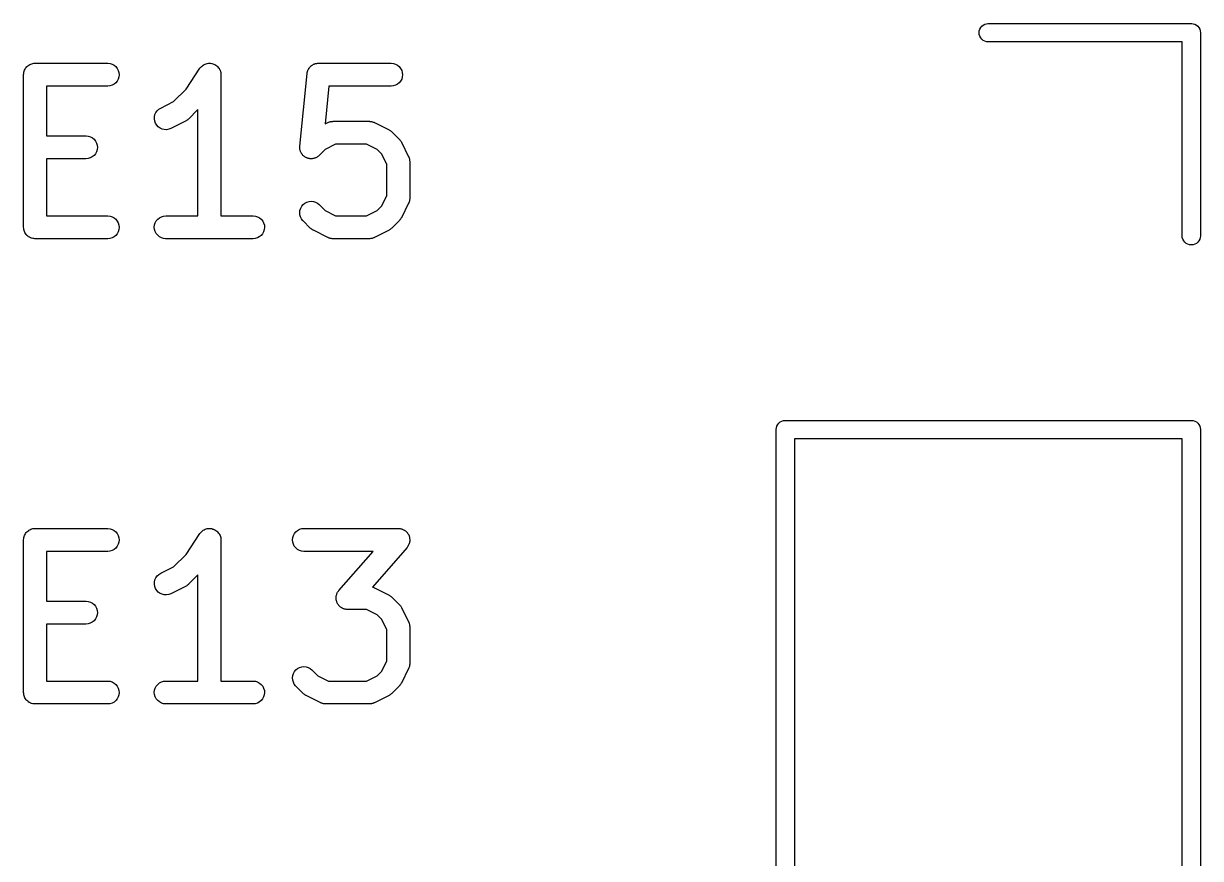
# Model space of a CAD drawing. Extents: x 108.9 to 171.3, y -114.4 to -56.8.
# Drawn here: x 127.28 to 134.99, y -90.69 to -85.22 of the extents above; entities that cross this region are included whole.
import ezdxf

# ---------------------------------------------------------------- set-up
doc = ezdxf.new("R2010")
doc.units = 0
doc.header["$MEASUREMENT"] = 0
doc.layers.add('BLACK', color=7, linetype='CONTINUOUS')

msp = doc.modelspace()

# ---------------------------------------------------------------- linework, layer by layer
at = {"layer": 'BLACK', "linetype": 'CONTINUOUS'}
for p, q in [((133.544, -85.284), (133.545, -85.2722)), ((133.545, -85.2958), (133.544, -85.284)), ((133.545, -85.2722), (133.548, -85.2609)), ((133.548, -85.2609), (133.554, -85.2505)), ((133.554, -85.2505), (133.561, -85.2414)), ((133.561, -85.2414), (133.571, -85.2339)), ((133.571, -85.2339), (133.581, -85.2283)), ((133.581, -85.2283), (133.592, -85.2249)), ((133.592, -85.2249), (133.601, -85.224)), ((133.601, -85.224), (134.931, -85.224)), ((134.931, -85.224), (134.934, -85.2237)), ((134.934, -85.2237), (134.937, -85.224)), ((134.937, -85.224), (134.937, -85.224)), ((134.937, -85.224), (134.946, -85.2249)), ((134.946, -85.2249), (134.957, -85.2283)), ((134.957, -85.2283), (134.967, -85.2339)), ((134.967, -85.2339), (134.977, -85.2414)), ((134.977, -85.2414), (134.984, -85.2505)), ((134.984, -85.2505), (134.99, -85.2609)), ((134.99, -85.2609), (134.993, -85.2722)), ((134.993, -85.2722), (134.994, -85.284)), ((134.994, -85.284), (134.994, -85.2869)), ((134.994, -85.2869), (134.994, -86.6169)), ((133.548, -85.3071), (133.545, -85.2958)), ((133.554, -85.3175), (133.548, -85.3071)), ((133.561, -85.3266), (133.554, -85.3175)), ((133.571, -85.3341), (133.561, -85.3266)), ((133.581, -85.3397), (133.571, -85.3341)), ((133.592, -85.3431), (133.581, -85.3397)), ((133.601, -85.344), (133.592, -85.3431)), ((134.874, -85.344), (133.601, -85.344)), ((134.874, -86.6169), (134.874, -85.344)), ((127.288, -85.5288), (127.292, -85.5226)), ((127.292, -85.5226), (127.295, -85.5164)), ((127.295, -85.516), (127.3, -85.5106)), ((127.295, -85.5162), (127.295, -85.516)), ((127.295, -85.5164), (127.295, -85.5162)), ((127.3, -85.5106), (127.304, -85.5052)), ((127.304, -85.5052), (127.305, -85.505)), ((127.305, -85.5048), (127.31, -85.5004)), ((127.305, -85.505), (127.305, -85.5048)), ((127.31, -85.5004), (127.316, -85.4959)), ((127.316, -85.4956), (127.323, -85.4924)), ((127.316, -85.4958), (127.316, -85.4956)), ((127.316, -85.4959), (127.316, -85.4958)), ((127.323, -85.4924), (127.329, -85.489)), ((127.329, -85.4888), (127.336, -85.4868)), ((127.329, -85.489), (127.329, -85.4888)), ((127.329, -85.489), (127.329, -85.489)), ((127.336, -85.4868), (127.343, -85.4848)), ((127.343, -85.4847), (127.35, -85.4841)), ((127.343, -85.4848), (127.343, -85.4847)), ((127.343, -85.4848), (127.343, -85.4848)), ((127.35, -85.4841), (127.357, -85.4834)), ((127.357, -85.4834), (127.834, -85.4834)), ((127.834, -85.4834), (127.835, -85.4834)), ((127.835, -85.4834), (127.849, -85.485)), ((127.849, -85.485), (127.863, -85.4894)), ((127.863, -85.4894), (127.876, -85.4965)), ((127.876, -85.4965), (127.887, -85.5059)), ((127.887, -85.5059), (127.896, -85.5173)), ((127.896, -85.5173), (127.903, -85.5303)), ((128.347, -85.6535), (128.438, -85.5168)), ((128.438, -85.5159), (128.443, -85.5101)), ((128.438, -85.516), (128.438, -85.5159)), ((128.438, -85.5168), (128.438, -85.516)), ((128.438, -85.516), (128.438, -85.516)), ((128.438, -85.516), (128.438, -85.516)), ((128.443, -85.5101), (128.448, -85.5048)), ((128.448, -85.5047), (128.454, -85.5)), ((128.448, -85.5048), (128.448, -85.5047)), ((128.448, -85.5048), (128.448, -85.5048)), ((128.454, -85.5), (128.459, -85.4956)), ((128.459, -85.4956), (128.466, -85.492)), ((128.459, -85.4956), (128.459, -85.4956)), ((128.459, -85.4956), (128.459, -85.4956)), ((128.466, -85.492), (128.472, -85.4888)), ((128.472, -85.4888), (128.479, -85.4867)), ((128.472, -85.4888), (128.472, -85.4888)), ((128.472, -85.4888), (128.472, -85.4888)), ((128.479, -85.4867), (128.486, -85.4847)), ((128.486, -85.4847), (128.493, -85.484)), ((128.486, -85.4847), (128.486, -85.4847)), ((128.486, -85.4847), (128.486, -85.4847)), ((128.493, -85.484), (128.501, -85.4834)), ((128.501, -85.4834), (128.501, -85.4834)), ((128.501, -85.4834), (128.508, -85.4842)), ((128.501, -85.4834), (128.501, -85.4834)), ((128.508, -85.4842), (128.515, -85.4849)), ((128.515, -85.4849), (128.515, -85.4849)), ((128.515, -85.4849), (128.515, -85.4849)), ((128.515, -85.4849), (128.523, -85.4872)), ((128.523, -85.4872), (128.529, -85.4892)), ((128.529, -85.4892), (128.529, -85.4893)), ((128.529, -85.4893), (128.529, -85.4893)), ((128.529, -85.4893), (128.536, -85.4928)), ((128.536, -85.4928), (128.542, -85.4962)), ((128.542, -85.4962), (128.542, -85.4962)), ((128.542, -85.4962), (128.542, -85.4963)), ((128.542, -85.4963), (128.548, -85.5009)), ((128.548, -85.5009), (128.553, -85.5055)), ((128.553, -85.5055), (128.553, -85.5056)), ((128.553, -85.5056), (128.553, -85.5056)), ((128.553, -85.5056), (128.558, -85.5116)), ((128.558, -85.5116), (128.563, -85.5169)), ((128.563, -85.5169), (128.563, -85.5169)), ((128.563, -85.5169), (128.563, -85.517)), ((128.563, -85.517), (128.566, -85.5239)), ((128.566, -85.5239), (128.57, -85.5298)), ((129.145, -85.5293), (129.147, -85.5258)), ((129.147, -85.5258), (129.149, -85.5221)), ((129.149, -85.5221), (129.151, -85.5194)), ((129.151, -85.5194), (129.152, -85.5164)), ((129.152, -85.5164), (129.155, -85.5134)), ((129.155, -85.5134), (129.157, -85.5101)), ((129.157, -85.5101), (129.16, -85.5077)), ((129.16, -85.5077), (129.162, -85.5052)), ((129.162, -85.5052), (129.165, -85.5026)), ((129.165, -85.5026), (129.168, -85.4998)), ((129.168, -85.4998), (129.17, -85.498)), ((129.17, -85.498), (129.173, -85.4959)), ((129.173, -85.4959), (129.177, -85.494)), ((129.177, -85.494), (129.18, -85.4918)), ((129.18, -85.4918), (129.183, -85.4906)), ((129.183, -85.4906), (129.186, -85.489)), ((129.186, -85.489), (129.19, -85.4879)), ((129.19, -85.4879), (129.193, -85.4864)), ((129.193, -85.4864), (129.197, -85.4858)), ((129.197, -85.4858), (129.2, -85.4848)), ((129.2, -85.4848), (129.204, -85.4844)), ((129.204, -85.4844), (129.208, -85.4837)), ((129.208, -85.4837), (129.211, -85.4837)), ((129.211, -85.4837), (129.214, -85.4834)), ((129.214, -85.4834), (129.691, -85.4834)), ((129.691, -85.4834), (129.692, -85.4834)), ((129.692, -85.4834), (129.706, -85.485)), ((129.706, -85.485), (129.72, -85.4894)), ((129.72, -85.4894), (129.733, -85.4965)), ((129.733, -85.4965), (129.744, -85.5059)), ((129.744, -85.5059), (129.753, -85.5173)), ((129.753, -85.5173), (129.76, -85.5303)), ((127.282, -85.5573), (127.283, -85.5503)), ((127.282, -85.5578), (127.282, -85.5573)), ((127.282, -85.5579), (127.282, -85.5578)), ((127.282, -85.5584), (127.282, -85.5579)), ((127.282, -85.5579), (127.282, -85.5579)), ((127.282, -86.5584), (127.282, -85.5584)), ((127.283, -85.5503), (127.284, -85.5433)), ((127.284, -85.5428), (127.286, -85.5361)), ((127.284, -85.543), (127.284, -85.5428)), ((127.284, -85.5433), (127.284, -85.543)), ((127.286, -85.5361), (127.288, -85.5293)), ((127.288, -85.5291), (127.288, -85.5288)), ((127.288, -85.5293), (127.288, -85.5291)), ((127.896, -85.6003), (127.886, -85.6116)), ((127.903, -85.5874), (127.896, -85.6003)), ((127.903, -85.5303), (127.907, -85.5443)), ((127.907, -85.5735), (127.903, -85.5874)), ((127.907, -85.5443), (127.909, -85.5589)), ((127.909, -85.5589), (127.907, -85.5735)), ((128.57, -85.5298), (128.57, -85.5299)), ((128.57, -85.5299), (128.57, -85.5299)), ((128.57, -85.5299), (128.572, -85.5371)), ((128.572, -85.5371), (128.574, -85.5438)), ((128.574, -85.5438), (128.574, -85.5439)), ((128.574, -85.5439), (128.574, -85.5439)), ((128.574, -85.5439), (128.574, -85.5512)), ((128.574, -85.5512), (128.575, -85.5584)), ((128.575, -85.5584), (128.575, -86.4834)), ((129.092, -86.0271), (129.14, -85.5509)), ((129.14, -85.5499), (129.141, -85.5466)), ((129.14, -85.5509), (129.14, -85.5499)), ((129.141, -85.5433), (129.142, -85.5395)), ((129.141, -85.5466), (129.141, -85.5433)), ((129.142, -85.5395), (129.143, -85.5356)), ((129.143, -85.5356), (129.144, -85.5325)), ((129.144, -85.5325), (129.145, -85.5293)), ((129.753, -85.6003), (129.744, -85.6116)), ((129.76, -85.5874), (129.753, -85.6003)), ((129.76, -85.5303), (129.764, -85.5443)), ((129.764, -85.5735), (129.76, -85.5874)), ((129.764, -85.5443), (129.766, -85.5589)), ((129.766, -85.5589), (129.764, -85.5735)), ((127.834, -85.6334), (127.432, -85.6334)), ((127.432, -85.6334), (127.432, -85.9596)), ((127.848, -85.632), (127.834, -85.6334)), ((127.862, -85.6277), (127.848, -85.632)), ((127.875, -85.6208), (127.862, -85.6277)), ((127.886, -85.6116), (127.875, -85.6208)), ((128.265, -85.7348), (128.347, -85.6535)), ((129.282, -85.6334), (129.258, -85.8816)), ((129.691, -85.6334), (129.282, -85.6334)), ((129.705, -85.632), (129.691, -85.6334)), ((129.719, -85.6277), (129.705, -85.632)), ((129.732, -85.6208), (129.719, -85.6277)), ((129.744, -85.6116), (129.732, -85.6208)), ((128.181, -85.777), (128.265, -85.7348)), ((128.14, -85.8344), (128.143, -85.8201)), ((128.14, -85.849), (128.14, -85.8344)), ((128.143, -85.8201), (128.149, -85.8068)), ((128.149, -85.8068), (128.158, -85.7949)), ((128.158, -85.7949), (128.169, -85.7848)), ((128.169, -85.7848), (128.181, -85.777)), ((128.425, -85.7871), (128.363, -85.8495)), ((128.425, -86.4834), (128.425, -85.7871)), ((128.142, -85.8635), (128.14, -85.849)), ((128.147, -85.8772), (128.142, -85.8635)), ((128.155, -85.8896), (128.147, -85.8772)), ((128.165, -85.9003), (128.155, -85.8896)), ((128.177, -85.9089), (128.165, -85.9003)), ((128.19, -85.915), (128.177, -85.9089)), ((128.247, -85.9116), (128.233, -85.9167)), ((128.248, -85.9112), (128.247, -85.9116)), ((128.343, -85.8636), (128.248, -85.9112)), ((128.347, -85.8613), (128.343, -85.8636)), ((128.351, -85.8594), (128.347, -85.8613)), ((128.353, -85.8574), (128.351, -85.8594)), ((128.356, -85.8558), (128.353, -85.8574)), ((128.359, -85.8529), (128.356, -85.8558)), ((128.362, -85.8502), (128.359, -85.8529)), ((128.363, -85.8495), (128.362, -85.8502)), ((129.258, -85.8816), (129.276, -85.8723)), ((129.276, -85.8723), (129.277, -85.8718)), ((129.277, -85.8718), (129.279, -85.871)), ((129.279, -85.871), (129.281, -85.87)), ((129.281, -85.87), (129.286, -85.8685)), ((129.286, -85.8685), (129.291, -85.8667)), ((129.291, -85.8667), (129.293, -85.8664)), ((129.293, -85.8664), (129.295, -85.8658)), ((129.295, -85.8658), (129.3, -85.8653)), ((129.3, -85.8653), (129.305, -85.8645)), ((129.305, -85.8645), (129.308, -85.8645)), ((129.308, -85.8645), (129.31, -85.8643)), ((129.31, -85.8643), (129.548, -85.8643)), ((129.548, -85.8643), (129.549, -85.8643)), ((129.549, -85.8643), (129.551, -85.8646)), ((129.551, -85.8646), (129.553, -85.8645)), ((129.553, -85.8645), (129.558, -85.8654)), ((129.558, -85.8654), (129.563, -85.866)), ((129.563, -85.866), (129.566, -85.8666)), ((129.566, -85.8666), (129.568, -85.867)), ((129.568, -85.867), (129.572, -85.8688)), ((129.572, -85.8688), (129.577, -85.8704)), ((129.577, -85.8704), (129.579, -85.8715)), ((129.579, -85.8715), (129.581, -85.8723)), ((129.581, -85.8723), (129.677, -85.9199)), ((127.432, -85.9596), (127.691, -85.9596)), ((127.691, -85.9596), (127.692, -85.9596)), ((127.692, -85.9596), (127.706, -85.9612)), ((127.706, -85.9612), (127.72, -85.9656)), ((127.72, -85.9656), (127.733, -85.9727)), ((127.733, -85.9727), (127.744, -85.9821)), ((127.744, -85.9821), (127.753, -85.9935)), ((128.204, -85.9184), (128.19, -85.915)), ((128.219, -85.919), (128.204, -85.9184)), ((128.233, -85.9167), (128.219, -85.919)), ((129.677, -85.9199), (129.678, -85.9203)), ((129.678, -85.9203), (129.681, -85.9226)), ((129.681, -85.9226), (129.685, -85.9246)), ((129.685, -85.9246), (129.687, -85.9266)), ((129.687, -85.9266), (129.69, -85.9283)), ((129.69, -85.9283), (129.693, -85.9312)), ((129.693, -85.9312), (129.696, -85.9339)), ((129.696, -85.9339), (129.744, -85.9815)), ((129.744, -85.9815), (129.744, -85.9823)), ((129.744, -85.9823), (129.747, -85.9856)), ((129.747, -85.9856), (129.75, -85.9886)), ((129.75, -85.9886), (129.752, -85.9913)), ((127.753, -85.9935), (127.76, -86.0065)), ((127.76, -86.0636), (127.753, -86.0765)), ((127.76, -86.0065), (127.764, -86.0205)), ((127.764, -86.0497), (127.76, -86.0636)), ((127.764, -86.0205), (127.766, -86.0351)), ((127.766, -86.0351), (127.764, -86.0497)), ((129.092, -86.0307), (129.092, -86.0271)), ((129.092, -86.0343), (129.092, -86.0307)), ((129.092, -86.038), (129.092, -86.0343)), ((129.092, -86.0417), (129.092, -86.038)), ((129.093, -86.0453), (129.092, -86.0417)), ((129.093, -86.0489), (129.093, -86.0453)), ((129.094, -86.0525), (129.093, -86.0489)), ((129.095, -86.0561), (129.094, -86.0525)), ((129.096, -86.0594), (129.095, -86.0561)), ((129.097, -86.0629), (129.096, -86.0594)), ((129.099, -86.0662), (129.097, -86.0629)), ((129.259, -86.0486), (129.22, -86.0876)), ((129.327, -86.0143), (129.259, -86.0486)), ((129.53, -86.0143), (129.327, -86.0143)), ((129.599, -86.0486), (129.53, -86.0143)), ((129.629, -86.079), (129.599, -86.0486)), ((129.752, -85.9913), (129.754, -85.9937)), ((129.754, -85.9937), (129.756, -85.9975)), ((129.756, -85.9975), (129.758, -86.001)), ((129.758, -86.001), (129.805, -86.0963)), ((127.691, -86.1096), (127.432, -86.1096)), ((127.432, -86.1096), (127.432, -86.4834)), ((127.705, -86.1081), (127.691, -86.1096)), ((127.719, -86.1039), (127.705, -86.1081)), ((127.732, -86.097), (127.719, -86.1039)), ((127.744, -86.0878), (127.732, -86.097)), ((127.753, -86.0765), (127.744, -86.0878)), ((129.101, -86.0697), (129.099, -86.0662)), ((129.103, -86.0727), (129.101, -86.0697)), ((129.104, -86.0759), (129.103, -86.0727)), ((129.107, -86.0788), (129.104, -86.0759)), ((129.109, -86.0819), (129.107, -86.0788)), ((129.111, -86.0844), (129.109, -86.0819)), ((129.113, -86.0872), (129.111, -86.0844)), ((129.116, -86.0896), (129.113, -86.0872)), ((129.119, -86.0923), (129.116, -86.0896)), ((129.122, -86.0943), (129.119, -86.0923)), ((129.125, -86.0966), (129.122, -86.0943)), ((129.128, -86.0984), (129.125, -86.0966)), ((129.131, -86.1005), (129.128, -86.0984)), ((129.134, -86.1019), (129.131, -86.1005)), ((129.138, -86.1036), (129.134, -86.1019)), ((129.141, -86.1047), (129.138, -86.1036)), ((129.145, -86.1062), (129.141, -86.1047)), ((129.148, -86.1069), (129.145, -86.1062)), ((129.152, -86.108), (129.148, -86.1069)), ((129.155, -86.1084), (129.152, -86.108)), ((129.159, -86.1091), (129.155, -86.1084)), ((129.162, -86.1092), (129.159, -86.1091)), ((129.166, -86.1096), (129.162, -86.1092)), ((129.17, -86.1092), (129.166, -86.1096)), ((129.174, -86.1093), (129.17, -86.1092)), ((129.177, -86.1086), (129.174, -86.1093)), ((129.181, -86.1083), (129.177, -86.1086)), ((129.184, -86.1072), (129.181, -86.1083)), ((129.188, -86.1066), (129.184, -86.1072)), ((129.191, -86.1052), (129.188, -86.1066)), ((129.195, -86.1042), (129.191, -86.1052)), ((129.198, -86.1025), (129.195, -86.1042)), ((129.201, -86.1011), (129.198, -86.1025)), ((129.205, -86.0991), (129.201, -86.1011)), ((129.208, -86.0975), (129.205, -86.0991)), ((129.211, -86.0951), (129.208, -86.0975)), ((129.214, -86.0931), (129.211, -86.0951)), ((129.216, -86.0906), (129.214, -86.0931)), ((129.219, -86.0883), (129.216, -86.0906)), ((129.22, -86.0876), (129.219, -86.0883)), ((129.663, -86.1475), (129.629, -86.079)), ((129.805, -86.0963), (129.806, -86.0972)), ((129.806, -86.0972), (129.807, -86.0993)), ((129.807, -86.0993), (129.808, -86.1012)), ((129.808, -86.1012), (129.809, -86.1061)), ((129.809, -86.1061), (129.811, -86.1109)), ((129.811, -86.1109), (129.811, -86.1131)), ((129.811, -86.1131), (129.812, -86.1152)), ((129.812, -86.1152), (129.812, -86.1203)), ((129.812, -86.1203), (129.813, -86.1254)), ((129.813, -86.1254), (129.813, -86.1276)), ((129.813, -86.1276), (129.813, -86.1298)), ((129.813, -86.1298), (129.813, -86.3679)), ((129.663, -86.3502), (129.663, -86.1475)), ((129.629, -86.4187), (129.663, -86.3502)), ((129.813, -86.3734), (129.812, -86.3784)), ((129.813, -86.3679), (129.813, -86.369)), ((129.813, -86.369), (129.813, -86.3711)), ((129.813, -86.3711), (129.813, -86.3734)), ((129.092, -86.4624), (129.093, -86.4478)), ((129.093, -86.4478), (129.098, -86.4338)), ((129.098, -86.4338), (129.105, -86.421)), ((129.105, -86.421), (129.114, -86.4097)), ((129.114, -86.4097), (129.126, -86.4005)), ((129.126, -86.4005), (129.139, -86.3937)), ((129.139, -86.3937), (129.153, -86.3895)), ((129.153, -86.3895), (129.167, -86.3881)), ((129.167, -86.3881), (129.182, -86.3896)), ((129.182, -86.3896), (129.196, -86.3939)), ((129.196, -86.3939), (129.209, -86.4008)), ((129.209, -86.4008), (129.22, -86.4101)), ((129.22, -86.4101), (129.259, -86.4491)), ((129.259, -86.4491), (129.327, -86.4834)), ((129.53, -86.4834), (129.599, -86.4491)), ((129.599, -86.4491), (129.629, -86.4187)), ((129.805, -86.4014), (129.758, -86.4967)), ((129.806, -86.3994), (129.805, -86.4014)), ((129.807, -86.3974), (129.806, -86.3994)), ((129.809, -86.3926), (129.807, -86.3974)), ((129.811, -86.3878), (129.809, -86.3926)), ((129.812, -86.3835), (129.811, -86.3856)), ((129.811, -86.3856), (129.811, -86.3878)), ((129.812, -86.3784), (129.812, -86.3835)), ((127.432, -86.4834), (127.834, -86.4834)), ((127.834, -86.4834), (127.835, -86.4834)), ((127.835, -86.4834), (127.849, -86.485)), ((127.849, -86.485), (127.863, -86.4894)), ((127.863, -86.4894), (127.876, -86.4965)), ((127.876, -86.4965), (127.887, -86.5059)), ((127.887, -86.5059), (127.896, -86.5173)), ((127.896, -86.5173), (127.903, -86.5303)), ((128.145, -86.5293), (128.152, -86.5164)), ((128.152, -86.5164), (128.162, -86.5052)), ((128.162, -86.5052), (128.173, -86.4959)), ((128.173, -86.4959), (128.186, -86.489)), ((128.186, -86.489), (128.2, -86.4848)), ((128.2, -86.4848), (128.214, -86.4834)), ((128.214, -86.4834), (128.425, -86.4834)), ((128.575, -86.4834), (128.786, -86.4834)), ((128.786, -86.4834), (128.787, -86.4834)), ((128.787, -86.4834), (128.801, -86.485)), ((128.801, -86.485), (128.815, -86.4894)), ((128.815, -86.4894), (128.828, -86.4965)), ((128.828, -86.4965), (128.839, -86.5059)), ((128.839, -86.5059), (128.849, -86.5173)), ((128.849, -86.5173), (128.855, -86.5303)), ((129.093, -86.4769), (129.092, -86.4624)), ((129.097, -86.491), (129.093, -86.4769)), ((129.104, -86.504), (129.097, -86.491)), ((129.113, -86.5154), (129.104, -86.504)), ((129.114, -86.5162), (129.113, -86.5154)), ((129.161, -86.5638), (129.114, -86.5162)), ((129.327, -86.4834), (129.53, -86.4834)), ((129.744, -86.5162), (129.696, -86.5638)), ((129.746, -86.5129), (129.744, -86.5162)), ((129.749, -86.5099), (129.746, -86.5129)), ((129.751, -86.5073), (129.749, -86.5099)), ((129.753, -86.5049), (129.751, -86.5073)), ((129.755, -86.5012), (129.753, -86.5049)), ((129.757, -86.4976), (129.755, -86.5012)), ((129.758, -86.4967), (129.757, -86.4976)), ((127.283, -86.5654), (127.282, -86.5584)), ((127.284, -86.5724), (127.283, -86.5654)), ((127.284, -86.5727), (127.284, -86.5724)), ((127.284, -86.5729), (127.284, -86.5727)), ((127.286, -86.5797), (127.284, -86.5729)), ((127.288, -86.5865), (127.286, -86.5797)), ((127.288, -86.5867), (127.288, -86.5865)), ((127.288, -86.587), (127.288, -86.5867)), ((127.291, -86.5932), (127.288, -86.587)), ((127.295, -86.5994), (127.291, -86.5932)), ((127.295, -86.5997), (127.295, -86.5994)), ((127.295, -86.5999), (127.295, -86.5997)), ((127.299, -86.6054), (127.295, -86.5999)), ((127.304, -86.6109), (127.299, -86.6054)), ((127.896, -86.6003), (127.886, -86.6116)), ((127.903, -86.5874), (127.896, -86.6003)), ((127.903, -86.5303), (127.907, -86.5443)), ((127.907, -86.5735), (127.903, -86.5874)), ((127.907, -86.5443), (127.909, -86.5589)), ((127.909, -86.5589), (127.907, -86.5735)), ((128.139, -86.5579), (128.141, -86.5433)), ((128.141, -86.5724), (128.139, -86.5579)), ((128.141, -86.5433), (128.145, -86.5293)), ((128.145, -86.5865), (128.141, -86.5724)), ((128.152, -86.5994), (128.145, -86.5865)), ((128.161, -86.6109), (128.152, -86.5994)), ((128.848, -86.6003), (128.839, -86.6116)), ((128.855, -86.5874), (128.848, -86.6003)), ((128.855, -86.5303), (128.86, -86.5443)), ((128.859, -86.5735), (128.855, -86.5874)), ((128.861, -86.5589), (128.859, -86.5735)), ((128.86, -86.5443), (128.861, -86.5589)), ((129.165, -86.5665), (129.161, -86.5638)), ((129.168, -86.5694), (129.165, -86.5665)), ((129.17, -86.5711), (129.168, -86.5694)), ((129.173, -86.5731), (129.17, -86.5711)), ((129.176, -86.5751), (129.173, -86.5731)), ((129.18, -86.5774), (129.176, -86.5751)), ((129.181, -86.5778), (129.18, -86.5774)), ((129.276, -86.6255), (129.181, -86.5778)), ((129.677, -86.5778), (129.581, -86.6255)), ((129.68, -86.5756), (129.677, -86.5778)), ((129.684, -86.5737), (129.68, -86.5756)), ((129.686, -86.5717), (129.684, -86.5737)), ((129.689, -86.5701), (129.686, -86.5717)), ((129.692, -86.5672), (129.689, -86.5701)), ((129.695, -86.5645), (129.692, -86.5672)), ((129.696, -86.5638), (129.695, -86.5645)), ((127.304, -86.611), (127.304, -86.6109)), ((127.304, -86.6112), (127.304, -86.611)), ((127.31, -86.6157), (127.304, -86.6112)), ((127.315, -86.6203), (127.31, -86.6157)), ((127.315, -86.6204), (127.315, -86.6203)), ((127.315, -86.6206), (127.315, -86.6204)), ((127.322, -86.6239), (127.315, -86.6206)), ((127.328, -86.6273), (127.322, -86.6239)), ((127.328, -86.6274), (127.328, -86.6273)), ((127.328, -86.6275), (127.328, -86.6274)), ((127.335, -86.6296), (127.328, -86.6275)), ((127.342, -86.6317), (127.335, -86.6296)), ((127.342, -86.6318), (127.342, -86.6317)), ((127.349, -86.6326), (127.342, -86.6318)), ((127.342, -86.6318), (127.342, -86.6318)), ((127.356, -86.6334), (127.349, -86.6326)), ((127.357, -86.6334), (127.356, -86.6334)), ((127.834, -86.6334), (127.357, -86.6334)), ((127.357, -86.6334), (127.357, -86.6334)), ((127.357, -86.6334), (127.357, -86.6334)), ((127.357, -86.6334), (127.357, -86.6334)), ((127.848, -86.632), (127.834, -86.6334)), ((127.862, -86.6277), (127.848, -86.632)), ((127.875, -86.6208), (127.862, -86.6277)), ((127.886, -86.6116), (127.875, -86.6208)), ((128.172, -86.6203), (128.161, -86.6109)), ((128.185, -86.6273), (128.172, -86.6203)), ((128.199, -86.6317), (128.185, -86.6273)), ((128.213, -86.6334), (128.199, -86.6317)), ((128.214, -86.6334), (128.213, -86.6334)), ((128.786, -86.6334), (128.214, -86.6334)), ((128.8, -86.632), (128.786, -86.6334)), ((128.814, -86.6277), (128.8, -86.632)), ((128.827, -86.6208), (128.814, -86.6277)), ((128.839, -86.6116), (128.827, -86.6208)), ((129.278, -86.6263), (129.276, -86.6255)), ((129.28, -86.6273), (129.278, -86.6263)), ((129.285, -86.6289), (129.28, -86.6273)), ((129.29, -86.6307), (129.285, -86.6289)), ((129.292, -86.6311), (129.29, -86.6307)), ((129.294, -86.6317), (129.292, -86.6311)), ((129.299, -86.6323), (129.294, -86.6317)), ((129.304, -86.6332), (129.299, -86.6323)), ((129.306, -86.6331), (129.304, -86.6332)), ((129.309, -86.6334), (129.306, -86.6331)), ((129.31, -86.6334), (129.309, -86.6334)), ((129.548, -86.6334), (129.31, -86.6334)), ((129.55, -86.6332), (129.548, -86.6334)), ((129.552, -86.6333), (129.55, -86.6332)), ((129.557, -86.6325), (129.552, -86.6333)), ((129.562, -86.632), (129.557, -86.6325)), ((129.564, -86.6313), (129.562, -86.632)), ((129.567, -86.631), (129.564, -86.6313)), ((129.571, -86.6292), (129.567, -86.631)), ((129.576, -86.6277), (129.571, -86.6292)), ((129.578, -86.6267), (129.576, -86.6277)), ((129.58, -86.6259), (129.578, -86.6267)), ((129.581, -86.6255), (129.58, -86.6259)), ((134.875, -86.6258), (134.874, -86.6169)), ((134.878, -86.6371), (134.875, -86.6258)), ((134.884, -86.6475), (134.878, -86.6371)), ((134.891, -86.6566), (134.884, -86.6475)), ((134.901, -86.6641), (134.891, -86.6566)), ((134.911, -86.6697), (134.901, -86.6641)), ((134.922, -86.6731), (134.911, -86.6697)), ((134.934, -86.6743), (134.922, -86.6731)), ((134.946, -86.6731), (134.934, -86.6743)), ((134.957, -86.6697), (134.946, -86.6731)), ((134.967, -86.6641), (134.957, -86.6697)), ((134.977, -86.6566), (134.967, -86.6641)), ((134.984, -86.6475), (134.977, -86.6566)), ((134.99, -86.6371), (134.984, -86.6475)), ((134.993, -86.6258), (134.99, -86.6371)), ((134.994, -86.6169), (134.993, -86.6258)), ((132.231, -87.8414), (132.241, -87.8339)), ((132.241, -87.8339), (132.251, -87.8283)), ((132.251, -87.8283), (132.262, -87.8249)), ((132.262, -87.8249), (132.271, -87.824)), ((132.271, -87.824), (132.274, -87.8237)), ((132.274, -87.8237), (132.277, -87.824)), ((132.277, -87.824), (134.931, -87.824)), ((134.931, -87.824), (134.934, -87.8237)), ((134.934, -87.8237), (134.937, -87.824)), ((134.937, -87.824), (134.937, -87.824)), ((134.937, -87.824), (134.946, -87.8249)), ((134.946, -87.8249), (134.957, -87.8283)), ((134.957, -87.8283), (134.967, -87.8339)), ((134.967, -87.8339), (134.977, -87.8414)), ((132.214, -87.884), (132.215, -87.8722)), ((132.214, -87.8869), (132.214, -87.884)), ((132.214, -95.561), (132.214, -87.8869)), ((132.215, -87.8722), (132.218, -87.8609)), ((132.218, -87.8609), (132.224, -87.8505)), ((132.224, -87.8505), (132.231, -87.8414)), ((134.977, -87.8414), (134.984, -87.8505)), ((134.984, -87.8505), (134.99, -87.8609)), ((134.99, -87.8609), (134.993, -87.8722)), ((134.993, -87.8722), (134.994, -87.884)), ((134.994, -87.884), (134.994, -87.8869)), ((134.994, -87.8869), (134.994, -95.5611)), ((132.334, -87.944), (132.334, -95.504)), ((134.874, -87.944), (132.334, -87.944)), ((134.874, -95.504), (134.874, -87.944)), ((127.336, -88.5348), (127.343, -88.5328)), ((127.343, -88.5327), (127.35, -88.5321)), ((127.343, -88.5328), (127.343, -88.5327)), ((127.343, -88.5328), (127.343, -88.5328)), ((127.35, -88.5321), (127.357, -88.5314)), ((127.357, -88.5314), (127.834, -88.5314)), ((127.834, -88.5314), (127.835, -88.5314)), ((127.835, -88.5314), (127.849, -88.533)), ((127.849, -88.533), (127.863, -88.5374)), ((128.479, -88.5347), (128.486, -88.5327)), ((128.486, -88.5327), (128.493, -88.532)), ((128.486, -88.5327), (128.486, -88.5327)), ((128.486, -88.5327), (128.486, -88.5327)), ((128.493, -88.532), (128.501, -88.5314)), ((128.501, -88.5314), (128.501, -88.5314)), ((128.501, -88.5314), (128.508, -88.5322)), ((128.501, -88.5314), (128.501, -88.5314)), ((128.508, -88.5322), (128.515, -88.5329)), ((128.515, -88.5329), (128.515, -88.5329)), ((128.515, -88.5329), (128.515, -88.5329)), ((128.515, -88.5329), (128.523, -88.5352)), ((129.091, -88.537), (129.105, -88.5328)), ((129.105, -88.5328), (129.119, -88.5314)), ((129.119, -88.5314), (129.738, -88.5314)), ((129.738, -88.5314), (129.739, -88.5314)), ((129.739, -88.5314), (129.744, -88.5319)), ((129.744, -88.5319), (129.749, -88.5321)), ((129.749, -88.5321), (129.751, -88.5327)), ((129.751, -88.5327), (129.754, -88.533)), ((129.754, -88.533), (129.758, -88.5344)), ((127.282, -88.6053), (127.283, -88.5983)), ((127.282, -88.6058), (127.282, -88.6053)), ((127.282, -88.6059), (127.282, -88.6058)), ((127.282, -88.6064), (127.282, -88.6059)), ((127.282, -88.6059), (127.282, -88.6059)), ((127.282, -89.6064), (127.282, -88.6064)), ((127.283, -88.5983), (127.284, -88.5913)), ((127.284, -88.5908), (127.286, -88.5841)), ((127.284, -88.591), (127.284, -88.5908)), ((127.284, -88.5913), (127.284, -88.591)), ((127.286, -88.5841), (127.288, -88.5773)), ((127.288, -88.5768), (127.292, -88.5706)), ((127.288, -88.5771), (127.288, -88.5768)), ((127.288, -88.5773), (127.288, -88.5771)), ((127.292, -88.5706), (127.295, -88.5644)), ((127.295, -88.564), (127.3, -88.5586)), ((127.295, -88.5642), (127.295, -88.564)), ((127.295, -88.5644), (127.295, -88.5642)), ((127.3, -88.5586), (127.304, -88.5532)), ((127.304, -88.5532), (127.305, -88.553)), ((127.305, -88.5528), (127.31, -88.5484)), ((127.305, -88.553), (127.305, -88.5528)), ((127.31, -88.5484), (127.316, -88.5439)), ((127.316, -88.5436), (127.323, -88.5404)), ((127.316, -88.5438), (127.316, -88.5436)), ((127.316, -88.5439), (127.316, -88.5438)), ((127.323, -88.5404), (127.329, -88.537)), ((127.329, -88.5368), (127.336, -88.5348)), ((127.329, -88.537), (127.329, -88.5368)), ((127.329, -88.537), (127.329, -88.537)), ((127.863, -88.5374), (127.876, -88.5445)), ((127.876, -88.5445), (127.887, -88.5539)), ((127.887, -88.5539), (127.896, -88.5653)), ((127.896, -88.5653), (127.903, -88.5783)), ((127.903, -88.5783), (127.907, -88.5923)), ((127.907, -88.5923), (127.909, -88.6069)), ((127.909, -88.6069), (127.907, -88.6215)), ((128.347, -88.7015), (128.438, -88.5648)), ((128.438, -88.5639), (128.443, -88.5583)), ((128.438, -88.564), (128.438, -88.5639)), ((128.438, -88.5648), (128.438, -88.564)), ((128.438, -88.564), (128.438, -88.564)), ((128.438, -88.564), (128.438, -88.564)), ((128.443, -88.5583), (128.448, -88.5528)), ((128.448, -88.5527), (128.454, -88.548)), ((128.448, -88.5528), (128.448, -88.5527)), ((128.448, -88.5528), (128.448, -88.5528)), ((128.454, -88.548), (128.459, -88.5436)), ((128.459, -88.5436), (128.466, -88.54)), ((128.459, -88.5436), (128.459, -88.5436)), ((128.459, -88.5436), (128.459, -88.5436)), ((128.466, -88.54), (128.472, -88.5368)), ((128.472, -88.5368), (128.479, -88.5347)), ((128.472, -88.5368), (128.472, -88.5368)), ((128.472, -88.5368), (128.472, -88.5368)), ((128.523, -88.5352), (128.529, -88.5372)), ((128.529, -88.5372), (128.529, -88.5373)), ((128.529, -88.5373), (128.529, -88.5373)), ((128.529, -88.5373), (128.536, -88.5408)), ((128.536, -88.5408), (128.542, -88.5442)), ((128.542, -88.5442), (128.542, -88.5442)), ((128.542, -88.5442), (128.542, -88.5443)), ((128.542, -88.5443), (128.548, -88.5489)), ((128.548, -88.5489), (128.553, -88.5535)), ((128.553, -88.5535), (128.553, -88.5536)), ((128.553, -88.5536), (128.553, -88.5536)), ((128.553, -88.5536), (128.558, -88.5596)), ((128.558, -88.5596), (128.563, -88.5649)), ((128.563, -88.5649), (128.563, -88.5649)), ((128.563, -88.5649), (128.563, -88.565)), ((128.563, -88.565), (128.566, -88.5719)), ((128.566, -88.5719), (128.57, -88.5778)), ((128.57, -88.5778), (128.57, -88.5779)), ((128.57, -88.5779), (128.57, -88.5779)), ((128.57, -88.5779), (128.572, -88.5851)), ((128.572, -88.5851), (128.574, -88.5918)), ((128.574, -88.5918), (128.574, -88.5919)), ((128.574, -88.5919), (128.574, -88.5919)), ((128.574, -88.5919), (128.574, -88.5993)), ((128.574, -88.5993), (128.575, -88.6064)), ((128.575, -88.6064), (128.575, -89.5314)), ((129.044, -88.6059), (129.046, -88.5913)), ((129.046, -88.6204), (129.044, -88.6059)), ((129.046, -88.5913), (129.05, -88.5773)), ((129.05, -88.5773), (129.057, -88.5644)), ((129.057, -88.5644), (129.066, -88.5532)), ((129.066, -88.5532), (129.078, -88.5439)), ((129.078, -88.5439), (129.091, -88.537)), ((129.758, -88.5344), (129.763, -88.5355)), ((129.763, -88.5355), (129.765, -88.5366)), ((129.765, -88.5366), (129.768, -88.5374)), ((129.768, -88.5374), (129.772, -88.5397)), ((129.772, -88.5397), (129.776, -88.5417)), ((129.776, -88.5417), (129.778, -88.5432)), ((129.778, -88.5432), (129.781, -88.5445)), ((129.781, -88.5445), (129.784, -88.5475)), ((129.784, -88.5475), (129.788, -88.5503)), ((129.788, -88.5503), (129.79, -88.5522)), ((129.79, -88.5522), (129.792, -88.5539)), ((129.792, -88.5539), (129.795, -88.5576)), ((129.795, -88.5576), (129.798, -88.561)), ((129.798, -88.561), (129.799, -88.5633)), ((129.799, -88.5633), (129.801, -88.5653)), ((129.801, -88.5653), (129.803, -88.5695)), ((129.803, -88.5695), (129.806, -88.5735)), ((129.806, -88.5735), (129.807, -88.576)), ((129.807, -88.576), (129.808, -88.5783)), ((129.808, -88.5783), (129.809, -88.5828)), ((129.809, -88.5828), (129.811, -88.5872)), ((129.811, -88.5872), (129.811, -88.5898)), ((129.811, -88.5898), (129.812, -88.5923)), ((129.812, -88.5923), (129.812, -88.597)), ((129.812, -88.597), (129.813, -88.6017)), ((129.813, -88.6017), (129.813, -88.6043)), ((129.813, -88.6043), (129.813, -88.6069)), ((129.813, -88.6069), (129.813, -88.6116)), ((127.834, -88.6814), (127.432, -88.6814)), ((127.432, -88.6814), (127.432, -89.0076)), ((127.848, -88.68), (127.834, -88.6814)), ((127.862, -88.6757), (127.848, -88.68)), ((127.875, -88.6688), (127.862, -88.6757)), ((127.886, -88.6596), (127.875, -88.6688)), ((127.896, -88.6483), (127.886, -88.6596)), ((127.903, -88.6354), (127.896, -88.6483)), ((127.907, -88.6215), (127.903, -88.6354)), ((129.05, -88.6345), (129.046, -88.6204)), ((129.056, -88.6474), (129.05, -88.6345)), ((129.066, -88.6589), (129.056, -88.6474)), ((129.077, -88.6683), (129.066, -88.6589)), ((129.09, -88.6753), (129.077, -88.6683)), ((129.104, -88.6797), (129.09, -88.6753)), ((129.118, -88.6814), (129.104, -88.6797)), ((129.119, -88.6814), (129.118, -88.6814)), ((129.573, -88.6814), (129.119, -88.6814)), ((129.349, -88.9379), (129.573, -88.6814)), ((129.795, -88.6558), (129.568, -88.9151)), ((129.797, -88.6519), (129.795, -88.6558)), ((129.8, -88.6483), (129.797, -88.6519)), ((129.802, -88.646), (129.8, -88.6483)), ((129.803, -88.6439), (129.802, -88.646)), ((129.805, -88.6396), (129.803, -88.6439)), ((129.807, -88.6354), (129.805, -88.6396)), ((129.808, -88.6329), (129.807, -88.6354)), ((129.809, -88.6305), (129.808, -88.6329)), ((129.81, -88.6259), (129.809, -88.6305)), ((129.812, -88.6215), (129.81, -88.6259)), ((129.813, -88.6163), (129.812, -88.6188)), ((129.812, -88.6188), (129.812, -88.6215)), ((129.813, -88.6116), (129.813, -88.6163)), ((128.265, -88.7828), (128.347, -88.7015)), ((128.158, -88.8429), (128.169, -88.8328)), ((128.169, -88.8328), (128.181, -88.825)), ((128.181, -88.825), (128.265, -88.7828)), ((128.425, -88.8351), (128.363, -88.8975)), ((128.425, -89.5314), (128.425, -88.8351)), ((128.14, -88.8824), (128.143, -88.8681)), ((128.14, -88.897), (128.14, -88.8824)), ((128.142, -88.9115), (128.14, -88.897)), ((128.147, -88.9252), (128.142, -88.9115)), ((128.143, -88.8681), (128.149, -88.8548)), ((128.149, -88.8548), (128.158, -88.8429)), ((128.343, -88.9116), (128.248, -88.9592)), ((128.347, -88.9093), (128.343, -88.9116)), ((128.351, -88.9074), (128.347, -88.9093)), ((128.353, -88.9054), (128.351, -88.9074)), ((128.356, -88.9038), (128.353, -88.9054)), ((128.359, -88.9009), (128.356, -88.9038)), ((128.362, -88.8982), (128.359, -88.9009)), ((128.363, -88.8975), (128.362, -88.8982)), ((129.568, -88.9151), (129.572, -88.9168)), ((129.572, -88.9168), (129.577, -88.9184)), ((129.577, -88.9184), (129.579, -88.9195)), ((128.155, -88.9376), (128.147, -88.9252)), ((128.165, -88.9483), (128.155, -88.9376)), ((128.177, -88.9569), (128.165, -88.9483)), ((128.19, -88.963), (128.177, -88.9569)), ((128.204, -88.9664), (128.19, -88.963)), ((128.219, -88.967), (128.204, -88.9664)), ((128.233, -88.9647), (128.219, -88.967)), ((128.247, -88.9596), (128.233, -88.9647)), ((128.248, -88.9592), (128.247, -88.9596)), ((129.33, -88.9821), (129.331, -88.9774)), ((129.33, -88.9868), (129.33, -88.9821)), ((129.33, -88.9894), (129.33, -88.9868)), ((129.33, -88.9921), (129.33, -88.9894)), ((129.331, -88.9967), (129.33, -88.9921)), ((129.331, -88.9723), (129.333, -88.9678)), ((129.331, -88.9749), (129.331, -88.9723)), ((129.331, -88.9774), (129.331, -88.9749)), ((129.333, -88.9678), (129.334, -88.9632)), ((129.334, -88.9632), (129.335, -88.9608)), ((129.335, -88.9608), (129.336, -88.9583)), ((129.336, -88.9583), (129.338, -88.9541)), ((129.338, -88.9541), (129.34, -88.9498)), ((129.34, -88.9498), (129.342, -88.9477)), ((129.342, -88.9477), (129.343, -88.9454)), ((129.343, -88.9454), (129.346, -88.9418)), ((129.346, -88.9418), (129.349, -88.9379)), ((129.579, -88.9195), (129.581, -88.9203)), ((129.581, -88.9203), (129.677, -88.9679)), ((129.677, -88.9679), (129.678, -88.9683)), ((129.678, -88.9683), (129.681, -88.9706)), ((129.681, -88.9706), (129.685, -88.9726)), ((129.685, -88.9726), (129.687, -88.9746)), ((129.687, -88.9746), (129.69, -88.9763)), ((129.69, -88.9763), (129.693, -88.9792)), ((129.693, -88.9792), (129.696, -88.9819)), ((129.696, -88.9819), (129.744, -89.0295)), ((127.432, -89.0076), (127.691, -89.0076)), ((127.691, -89.0076), (127.692, -89.0076)), ((127.692, -89.0076), (127.706, -89.0092)), ((127.706, -89.0092), (127.72, -89.0136)), ((127.72, -89.0136), (127.733, -89.0207)), ((127.733, -89.0207), (127.744, -89.0301)), ((127.744, -89.0301), (127.753, -89.0415)), ((127.753, -89.0415), (127.76, -89.0545)), ((127.76, -89.0545), (127.764, -89.0685)), ((127.764, -89.0685), (127.766, -89.0831)), ((129.331, -89.0014), (129.331, -88.9967)), ((129.332, -89.0039), (129.331, -89.0014)), ((129.332, -89.0065), (129.332, -89.0039)), ((129.334, -89.0109), (129.332, -89.0065)), ((129.335, -89.0154), (129.334, -89.0109)), ((129.337, -89.0178), (129.335, -89.0154)), ((129.338, -89.0202), (129.337, -89.0178)), ((129.34, -89.0242), (129.338, -89.0202)), ((129.342, -89.0284), (129.34, -89.0242)), ((129.344, -89.0304), (129.342, -89.0284)), ((129.345, -89.0327), (129.344, -89.0304)), ((129.348, -89.0361), (129.345, -89.0327)), ((129.351, -89.0398), (129.348, -89.0361)), ((129.353, -89.0415), (129.351, -89.0398)), ((129.355, -89.0434), (129.353, -89.0415)), ((129.359, -89.0462), (129.355, -89.0434)), ((129.363, -89.0492), (129.359, -89.0462)), ((129.365, -89.0505), (129.363, -89.0492)), ((129.367, -89.052), (129.365, -89.0505)), ((129.371, -89.054), (129.367, -89.052)), ((129.375, -89.0563), (129.371, -89.054)), ((129.378, -89.0571), (129.375, -89.0563)), ((129.38, -89.0582), (129.378, -89.0571)), ((129.385, -89.0593), (129.38, -89.0582)), ((129.389, -89.0607), (129.385, -89.0593)), ((129.392, -89.061), (129.389, -89.0607)), ((129.395, -89.0616), (129.392, -89.061)), ((129.399, -89.0618), (129.395, -89.0616)), ((129.404, -89.0623), (129.399, -89.0618)), ((129.405, -89.0623), (129.404, -89.0623)), ((129.53, -89.0623), (129.405, -89.0623)), ((129.599, -89.0966), (129.53, -89.0623)), ((129.744, -89.0295), (129.744, -89.0303)), ((129.744, -89.0303), (129.747, -89.0336)), ((129.747, -89.0336), (129.75, -89.0366)), ((129.75, -89.0366), (129.752, -89.0393)), ((129.752, -89.0393), (129.754, -89.0417)), ((129.754, -89.0417), (129.756, -89.0455)), ((129.756, -89.0455), (129.758, -89.049)), ((129.758, -89.049), (129.805, -89.1443)), ((127.732, -89.145), (127.719, -89.1519)), ((127.744, -89.1358), (127.732, -89.145)), ((127.753, -89.1245), (127.744, -89.1358)), ((127.76, -89.1116), (127.753, -89.1245)), ((127.764, -89.0977), (127.76, -89.1116)), ((127.766, -89.0831), (127.764, -89.0977)), ((129.629, -89.127), (129.599, -89.0966)), ((129.663, -89.1955), (129.629, -89.127)), ((129.805, -89.1443), (129.806, -89.1452)), ((129.806, -89.1452), (129.807, -89.1473)), ((129.807, -89.1473), (129.808, -89.1492)), ((129.808, -89.1492), (129.809, -89.1541)), ((127.691, -89.1576), (127.432, -89.1576)), ((127.432, -89.1576), (127.432, -89.5314)), ((127.705, -89.1561), (127.691, -89.1576)), ((127.719, -89.1519), (127.705, -89.1561)), ((129.663, -89.3982), (129.663, -89.1955)), ((129.809, -89.1541), (129.811, -89.1589)), ((129.811, -89.1589), (129.811, -89.1611)), ((129.811, -89.1611), (129.812, -89.1632)), ((129.812, -89.1632), (129.812, -89.1683)), ((129.812, -89.1683), (129.813, -89.1734)), ((129.813, -89.1734), (129.813, -89.1756)), ((129.813, -89.1756), (129.813, -89.1778)), ((129.813, -89.1778), (129.813, -89.4159)), ((129.057, -89.469), (129.067, -89.4577)), ((129.067, -89.4577), (129.078, -89.4485)), ((129.078, -89.4485), (129.091, -89.4417)), ((129.091, -89.4417), (129.105, -89.4375)), ((129.105, -89.4375), (129.119, -89.4361)), ((129.119, -89.4361), (129.134, -89.4376)), ((129.134, -89.4376), (129.148, -89.4419)), ((129.148, -89.4419), (129.161, -89.4488)), ((129.161, -89.4488), (129.172, -89.4581)), ((129.172, -89.4581), (129.211, -89.4971)), ((129.629, -89.4667), (129.663, -89.3982)), ((129.805, -89.4494), (129.758, -89.5447)), ((129.806, -89.4474), (129.805, -89.4494)), ((129.807, -89.4454), (129.806, -89.4474)), ((129.809, -89.4406), (129.807, -89.4454)), ((129.811, -89.4358), (129.809, -89.4406)), ((129.812, -89.4315), (129.811, -89.4336)), ((129.811, -89.4336), (129.811, -89.4358)), ((129.813, -89.4214), (129.812, -89.4264)), ((129.812, -89.4264), (129.812, -89.4315)), ((129.813, -89.4159), (129.813, -89.417)), ((129.813, -89.417), (129.813, -89.4191)), ((129.813, -89.4191), (129.813, -89.4214)), ((127.432, -89.5314), (127.834, -89.5314)), ((127.834, -89.5314), (127.835, -89.5314)), ((127.835, -89.5314), (127.849, -89.533)), ((127.849, -89.533), (127.863, -89.5374)), ((128.186, -89.537), (128.2, -89.5328)), ((128.2, -89.5328), (128.214, -89.5314)), ((128.214, -89.5314), (128.425, -89.5314)), ((128.575, -89.5314), (128.786, -89.5314)), ((128.786, -89.5314), (128.787, -89.5314)), ((128.787, -89.5314), (128.801, -89.533)), ((128.801, -89.533), (128.815, -89.5374)), ((129.044, -89.5104), (129.046, -89.4958)), ((129.046, -89.5249), (129.044, -89.5104)), ((129.046, -89.4958), (129.05, -89.4818)), ((129.05, -89.539), (129.046, -89.5249)), ((129.05, -89.4818), (129.057, -89.469)), ((129.211, -89.4971), (129.28, -89.5314)), ((129.28, -89.5314), (129.53, -89.5314)), ((129.53, -89.5314), (129.599, -89.4971)), ((129.599, -89.4971), (129.629, -89.4667)), ((127.283, -89.6134), (127.282, -89.6064)), ((127.284, -89.6204), (127.283, -89.6134)), ((127.863, -89.5374), (127.876, -89.5445)), ((127.876, -89.5445), (127.887, -89.5539)), ((127.887, -89.5539), (127.896, -89.5653)), ((127.896, -89.5653), (127.903, -89.5783)), ((127.903, -89.5783), (127.907, -89.5923)), ((127.907, -89.5923), (127.909, -89.6069)), ((127.909, -89.6069), (127.907, -89.6215)), ((128.139, -89.6059), (128.141, -89.5913)), ((128.141, -89.6204), (128.139, -89.6059)), ((128.141, -89.5913), (128.145, -89.5773)), ((128.145, -89.5773), (128.152, -89.5644)), ((128.152, -89.5644), (128.162, -89.5532)), ((128.162, -89.5532), (128.173, -89.5439)), ((128.173, -89.5439), (128.186, -89.537)), ((128.815, -89.5374), (128.828, -89.5445)), ((128.828, -89.5445), (128.839, -89.5539)), ((128.839, -89.5539), (128.849, -89.5653)), ((128.849, -89.5653), (128.855, -89.5783)), ((128.855, -89.5783), (128.86, -89.5923)), ((128.861, -89.6069), (128.859, -89.6215)), ((128.86, -89.5923), (128.861, -89.6069)), ((129.056, -89.552), (129.05, -89.539)), ((129.065, -89.5634), (129.056, -89.552)), ((129.066, -89.5642), (129.065, -89.5634)), ((129.114, -89.6118), (129.066, -89.5642)), ((129.117, -89.6145), (129.114, -89.6118)), ((129.695, -89.6125), (129.692, -89.6152)), ((129.696, -89.6118), (129.695, -89.6125)), ((129.744, -89.5642), (129.696, -89.6118)), ((129.746, -89.5609), (129.744, -89.5642)), ((129.749, -89.5579), (129.746, -89.5609)), ((129.751, -89.5553), (129.749, -89.5579)), ((129.753, -89.5529), (129.751, -89.5553)), ((129.755, -89.5492), (129.753, -89.5529)), ((129.757, -89.5456), (129.755, -89.5492)), ((129.758, -89.5447), (129.757, -89.5456)), ((127.284, -89.6207), (127.284, -89.6204)), ((127.284, -89.6209), (127.284, -89.6207)), ((127.286, -89.6277), (127.284, -89.6209)), ((127.288, -89.6345), (127.286, -89.6277)), ((127.288, -89.6347), (127.288, -89.6345)), ((127.288, -89.635), (127.288, -89.6347)), ((127.291, -89.6412), (127.288, -89.635)), ((127.295, -89.6474), (127.291, -89.6412)), ((127.295, -89.6477), (127.295, -89.6474)), ((127.295, -89.6479), (127.295, -89.6477)), ((127.299, -89.6534), (127.295, -89.6479)), ((127.304, -89.6589), (127.299, -89.6534)), ((127.304, -89.659), (127.304, -89.6589)), ((127.304, -89.6592), (127.304, -89.659)), ((127.31, -89.6637), (127.304, -89.6592)), ((127.315, -89.6683), (127.31, -89.6637)), ((127.315, -89.6684), (127.315, -89.6683)), ((127.315, -89.6686), (127.315, -89.6684)), ((127.322, -89.6719), (127.315, -89.6686)), ((127.328, -89.6753), (127.322, -89.6719)), ((127.328, -89.6754), (127.328, -89.6753)), ((127.328, -89.6755), (127.328, -89.6754)), ((127.335, -89.6776), (127.328, -89.6755)), ((127.342, -89.6797), (127.335, -89.6776)), ((127.342, -89.6798), (127.342, -89.6797)), ((127.349, -89.6806), (127.342, -89.6798)), ((127.342, -89.6798), (127.342, -89.6798)), ((127.356, -89.6814), (127.349, -89.6806)), ((127.357, -89.6814), (127.356, -89.6814)), ((127.834, -89.6814), (127.357, -89.6814)), ((127.357, -89.6814), (127.357, -89.6814)), ((127.357, -89.6814), (127.357, -89.6814)), ((127.357, -89.6814), (127.357, -89.6814)), ((127.848, -89.68), (127.834, -89.6814)), ((127.862, -89.6757), (127.848, -89.68)), ((127.875, -89.6688), (127.862, -89.6757)), ((127.886, -89.6596), (127.875, -89.6688)), ((127.896, -89.6483), (127.886, -89.6596)), ((127.903, -89.6354), (127.896, -89.6483)), ((127.907, -89.6215), (127.903, -89.6354)), ((128.145, -89.6345), (128.141, -89.6204)), ((128.152, -89.6474), (128.145, -89.6345)), ((128.161, -89.6589), (128.152, -89.6474)), ((128.172, -89.6683), (128.161, -89.6589)), ((128.185, -89.6753), (128.172, -89.6683)), ((128.199, -89.6797), (128.185, -89.6753)), ((128.213, -89.6814), (128.199, -89.6797)), ((128.214, -89.6814), (128.213, -89.6814)), ((128.786, -89.6814), (128.214, -89.6814)), ((128.8, -89.68), (128.786, -89.6814)), ((128.814, -89.6757), (128.8, -89.68)), ((128.827, -89.6688), (128.814, -89.6757)), ((128.839, -89.6596), (128.827, -89.6688)), ((128.848, -89.6483), (128.839, -89.6596)), ((128.855, -89.6354), (128.848, -89.6483)), ((128.859, -89.6215), (128.855, -89.6354)), ((129.12, -89.6174), (129.117, -89.6145)), ((129.123, -89.6191), (129.12, -89.6174)), ((129.125, -89.6211), (129.123, -89.6191)), ((129.129, -89.6231), (129.125, -89.6211)), ((129.132, -89.6254), (129.129, -89.6231)), ((129.133, -89.6258), (129.132, -89.6254)), ((129.229, -89.6735), (129.133, -89.6258)), ((129.231, -89.6743), (129.229, -89.6735)), ((129.233, -89.6753), (129.231, -89.6743)), ((129.237, -89.6769), (129.233, -89.6753)), ((129.242, -89.6787), (129.237, -89.6769)), ((129.244, -89.6791), (129.242, -89.6787)), ((129.247, -89.6797), (129.244, -89.6791)), ((129.252, -89.6803), (129.247, -89.6797)), ((129.257, -89.6812), (129.252, -89.6803)), ((129.259, -89.6811), (129.257, -89.6812)), ((129.261, -89.6814), (129.259, -89.6811)), ((129.262, -89.6814), (129.261, -89.6814)), ((129.548, -89.6814), (129.262, -89.6814)), ((129.55, -89.6812), (129.548, -89.6814)), ((129.552, -89.6813), (129.55, -89.6812)), ((129.557, -89.6805), (129.552, -89.6813)), ((129.562, -89.68), (129.557, -89.6805)), ((129.564, -89.6793), (129.562, -89.68)), ((129.567, -89.679), (129.564, -89.6793)), ((129.571, -89.6772), (129.567, -89.679)), ((129.576, -89.6757), (129.571, -89.6772)), ((129.578, -89.6747), (129.576, -89.6757)), ((129.58, -89.6739), (129.578, -89.6747)), ((129.581, -89.6735), (129.58, -89.6739)), ((129.677, -89.6258), (129.581, -89.6735)), ((129.68, -89.6236), (129.677, -89.6258)), ((129.684, -89.6217), (129.68, -89.6236)), ((129.686, -89.6197), (129.684, -89.6217)), ((129.689, -89.6181), (129.686, -89.6197)), ((129.692, -89.6152), (129.689, -89.6181))]:
    msp.add_line(p, q, dxfattribs=at)

doc.saveas('drawing.dxf')
